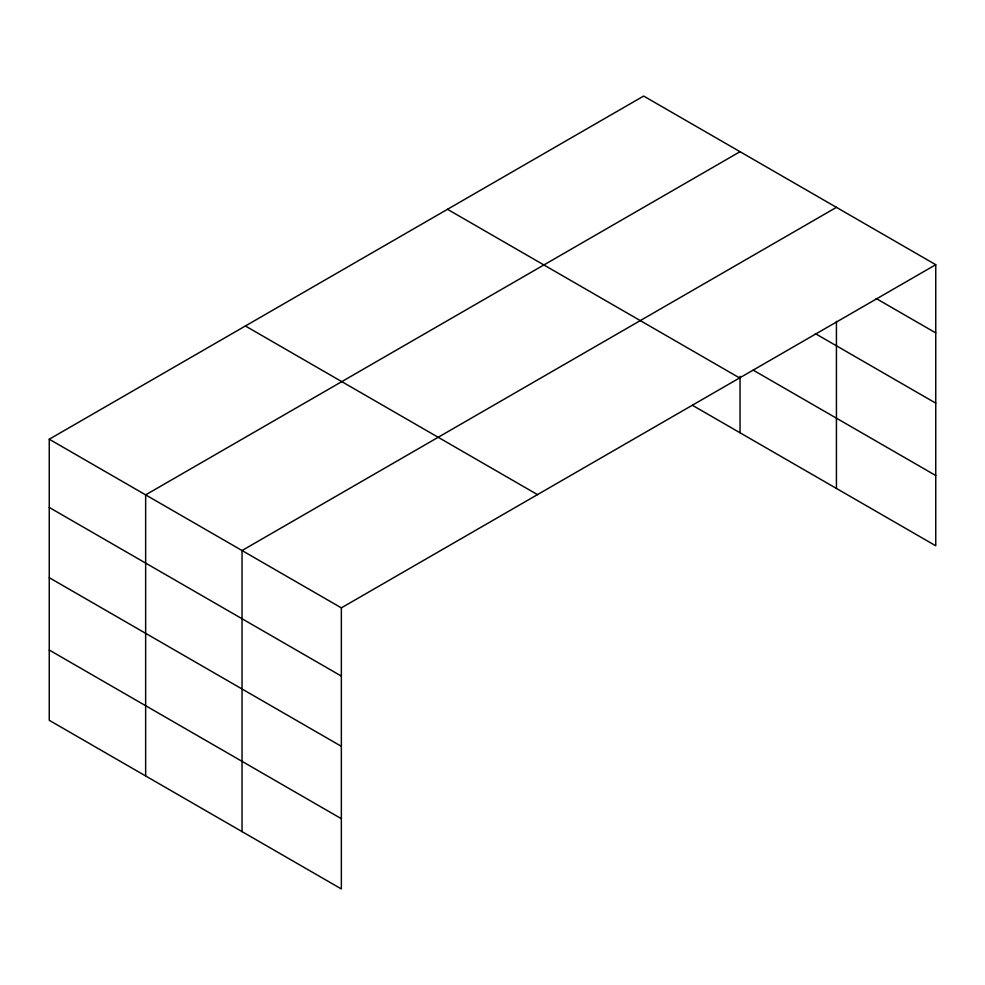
<?xml version="1.0" encoding="UTF-8"?>
<svg xmlns="http://www.w3.org/2000/svg" width="985" height="985" viewBox="0 0 985 985"><rect width="100%" height="100%" fill="white"/><g stroke="black" fill="none" stroke-linecap="round" stroke-linejoin="round"><path stroke-width="1.48" d="M836.437 321.381L836.437 488.437M692.504 405.34L935.75 545.776L935.75 264.694L643.648 96.05L49.25 439.224L49.25 720.306L341.352 888.95L341.352 607.868L49.25 439.224M740.043 151.702L145.645 494.876L145.645 775.958M836.437 207.355L242.039 550.529L242.039 831.611M341.352 607.868L935.75 264.694M876.158 298.504L935.75 332.905M815.309 333.607L935.75 403.148M753.242 370.163L935.75 475.521M447.498 209.3L739.6 377.944M245.4 325.986L537.502 494.63M49.25 507.435L341.352 676.079M49.25 577.678L341.352 746.322M49.25 650.051L341.352 818.695M740.043 376.282L740.043 432.784"/></g></svg>
